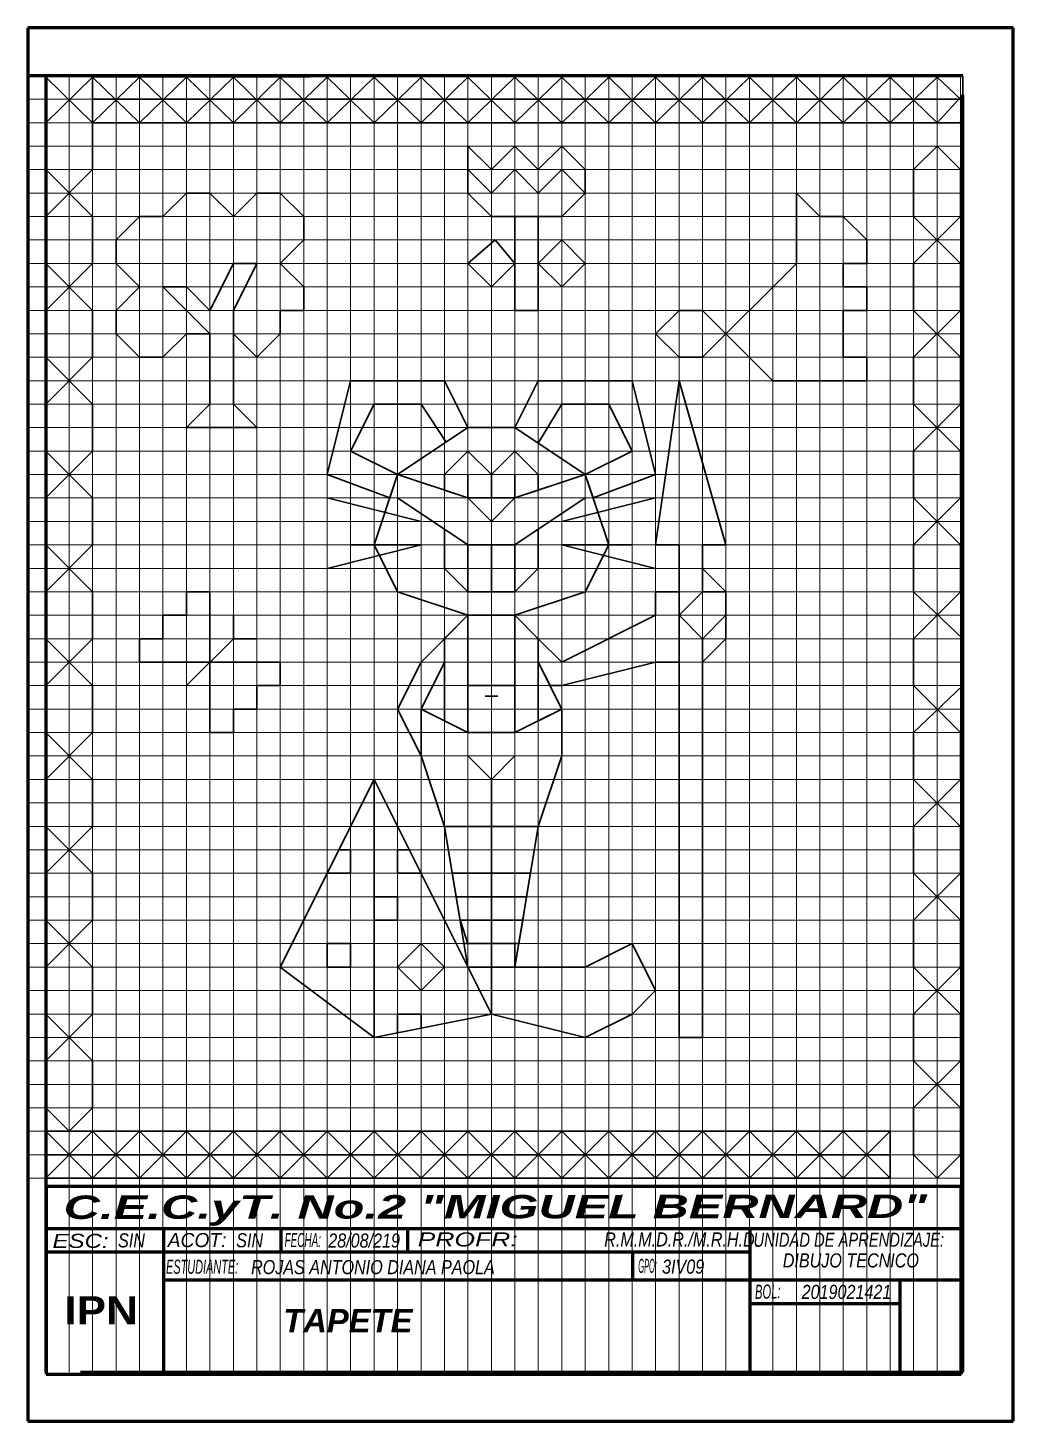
# Model space of a CAD drawing. Header units: millimetres. Extents: x -3912921 to 4009, y 2607 to 1787998.
# Drawn here: x -3912921.2 to -3912711.2, y 1538760 to 1539057 of the extents above; entities that cross this region are included whole.
import ezdxf
from ezdxf.enums import TextEntityAlignment as Align

# ---------------------------------------------------------------- set-up
doc = ezdxf.new("R2010")
doc.units = ezdxf.units.MM
for name, color, linetype, lineweight in [('linea de dibujo', 51, 'Continuous', 30), ('linea de dibujo2', 15, 'Continuous', 30), ('linea de dibujo3', 231, 'Continuous', 30), ('linea de dibujo4', 112, 'Continuous', 30), ('linea de dibujo5', 251, 'Continuous', 30), ('linea fina 4H', 9, 'Continuous', 18), ('Linea gruesa HB', 255, 'Continuous', 60), ('LINEA5', 9, 'Continuous', 30), ('lineas gruesas HB', 4, 'Continuous', 60), ('rotulos', 7, 'Continuous', 18)]:
    doc.layers.add(name, color=color, linetype=linetype, lineweight=lineweight)
doc.styles.add('cecyt', font='arialbi.ttf', dxfattribs={"height": 5})
doc.styles.add('IPN', font='arialbd.ttf', dxfattribs={"height": 6})
doc.styles.add('nombre', font='ARIALNI.TTF', dxfattribs={"height": 3})

# ---------------------------------------------------------------- blocks, each defined once
blk = doc.blocks.new('Copia de new block')
at = {"layer": 'Linea gruesa HB'}
for p, q in [((195, 40), (0, 40)), ((0, 40), (0, 0)), ((195, 0), (195, 40)), ((195, 31), (0, 31)), ((25, 31), (25, 0)), ((50, 31), (50, 26)), ((77, 31), (77, 26)), ((150, 31), (150, 0)), ((150, 26), (0, 26)), ((125, 26), (125, 20)), ((195, 20), (25, 20)), ((182, 0), (182, 20)), ((182, 15), (150, 15)), ((0, 0), (195, 0))]:
    blk.add_line(p, q, dxfattribs=at)
for tag, height, style, p in [('M:M', 3, 'nombre', (15.32, 26.12)), ('KM', 3, 'nombre', (40.51, 26.14)), ('NNNNNN', 3, 'nombre', (60.12, 26.08)), ('JJJJJJJJJ', 3, 'nombre', (118.94, 26.31)), ('APELLIDOSPATERNOMATERNONOMBRES', 3, 'nombre', (43.67, 20.41)), ('00000', 3, 'nombre', (131.27, 20.52)), ('DIBUJOTECNICON', 3, 'nombre', (157, 21.84)), ('000000', 3, 'nombre', (161.02, 15.13)), ('TITULODELALAMINA', 5, 'cecyt', (50.52, 7.41))]:
    blk.add_attdef(tag, text='', height=height, dxfattribs=dict(at, style=style)).set_placement(p, align=Align.BOTTOM_LEFT)
at = {"layer": 'rotulos'}
for s, height, rotation, style, width, p, p2 in [('C.E.C.yT. No.2 "MIGUEL BERNARD"  ', 5, 0.068, 'cecyt', 1.529385, (3.71, 33.08), (193.67, 33.31)), ('GPO:', 3, 0.2474, 'nombre', 0.459738, (126.22, 21.58), (130.17, 21.6)), ('BOL:', 3, 1.1845, 'nombre', 0.696097, (151.1, 16.04), (156.55, 16.15))]:
    blk.add_text(s, height=height, rotation=rotation, dxfattribs=dict(at, style=style, width=width)).set_placement(p, p2, align=Align.FIT)
for s, height, style, width, p, p2 in [('ESC:', 3, 'nombre', 1.491014, (1.35, 26.91), (13.31, 26.91)), ('ACOT:', 3, 'nombre', 1.192305, (25.91, 27.08), (38.43, 27.08)), ('FECHA:', 3, 'nombre', 0.61622, (50.81, 27.08), (58.57, 27.08)), ('PROFR:', 3, 'nombre', 1.642289, (79.17, 27.22), (100.5, 27.22)), ('UNIDAD DE APRENDIZAJE:', 3, 'nombre', 0.912965, (150.77, 27.15), (191.38, 27.15)), ('ESTUDIANTE:', 3, 'nombre', 0.676993, (25.55, 21.39), (40.93, 21.39)), ('IPN', 6, 'IPN', 1.121751, (3.87, 10.62), (19.54, 10.62))]:
    blk.add_text(s, height=height, dxfattribs=dict(at, style=style, width=width)).set_placement(p, p2, align=Align.FIT)

msp = doc.modelspace()

# ---------------------------------------------------------------- linework, layer by layer
for p, q in [((-3912832.41, 1538961.8), (-3912827.41, 1538966.8)), ((-3912827.41, 1538966.8), (-3912822.41, 1538961.8)), ((-3912822.41, 1538961.8), (-3912817.41, 1538966.8)), ((-3912817.41, 1538966.8), (-3912812.41, 1538961.8)), ((-3912832.41, 1538958.47), (-3912832.41, 1538961.8)), ((-3912827.41, 1538956.8), (-3912827.41, 1538961.8)), ((-3912827.41, 1538961.8), (-3912827.41, 1538956.8)), ((-3912822.41, 1538961.8), (-3912822.41, 1538956.8)), ((-3912822.41, 1538956.8), (-3912822.41, 1538961.8)), ((-3912817.41, 1538956.8), (-3912817.41, 1538961.8)), ((-3912817.41, 1538961.8), (-3912817.41, 1538956.8)), ((-3912812.41, 1538961.8), (-3912812.41, 1538958.47)), ((-3912827.41, 1538956.8), (-3912832.41, 1538958.47)), ((-3912822.41, 1538956.8), (-3912827.41, 1538956.8)), ((-3912817.41, 1538956.8), (-3912822.41, 1538956.8)), ((-3912812.41, 1538958.47), (-3912817.41, 1538956.8)), ((-3912832.41, 1538950.13), (-3912832.41, 1538941.8)), ((-3912827.41, 1538946.8), (-3912832.41, 1538950.13)), ((-3912832.41, 1538950.13), (-3912827.41, 1538946.8)), ((-3912812.41, 1538950.13), (-3912817.41, 1538946.8)), ((-3912812.41, 1538941.8), (-3912812.41, 1538950.13)), ((-3912822.41, 1538946.8), (-3912827.41, 1538946.8)), ((-3912827.41, 1538946.8), (-3912827.41, 1538936.8)), ((-3912827.41, 1538936.8), (-3912827.41, 1538946.8)), ((-3912827.41, 1538946.8), (-3912817.41, 1538946.8)), ((-3912822.41, 1538936.8), (-3912822.41, 1538946.8)), ((-3912817.41, 1538946.8), (-3912817.41, 1538936.8)), ((-3912832.41, 1538941.8), (-3912827.41, 1538936.8)), ((-3912817.41, 1538936.8), (-3912812.41, 1538941.8)), ((-3912827.41, 1538936.8), (-3912817.41, 1538936.8)), ((-3912817.41, 1538936.8), (-3912822.41, 1538936.8))]:
    msp.add_line(p, q)
at = {"layer": 'linea de dibujo'}
for p, q in [((-3912907.41, 1539036.8), (-3912917.41, 1539046.51)), ((-3912917.41, 1539036.8), (-3912907.41, 1539046.51)), ((-3912907.41, 1539046.51), (-3912721.95, 1539046.8)), ((-3912897.41, 1539036.8), (-3912907.41, 1539046.51)), ((-3912907.41, 1539046.51), (-3912907.41, 1539036.8)), ((-3912907.41, 1539036.8), (-3912897.41, 1539046.51)), ((-3912887.41, 1539046.51), (-3912897.41, 1539036.8)), ((-3912897.41, 1539046.51), (-3912887.41, 1539036.8)), ((-3912877.41, 1539036.8), (-3912887.41, 1539046.51)), ((-3912887.41, 1539036.8), (-3912877.41, 1539046.51)), ((-3912867.41, 1539046.51), (-3912877.41, 1539036.8)), ((-3912877.41, 1539046.51), (-3912867.41, 1539036.8)), ((-3912857.41, 1539036.8), (-3912867.41, 1539046.51)), ((-3912867.41, 1539036.8), (-3912857.41, 1539046.51)), ((-3912847.41, 1539046.51), (-3912857.41, 1539036.8)), ((-3912857.41, 1539046.51), (-3912847.41, 1539036.8)), ((-3912837.41, 1539036.8), (-3912847.41, 1539046.51)), ((-3912847.41, 1539036.8), (-3912837.41, 1539046.51)), ((-3912827.41, 1539046.51), (-3912837.41, 1539036.8)), ((-3912837.41, 1539046.51), (-3912827.41, 1539036.8)), ((-3912817.41, 1539036.8), (-3912827.41, 1539046.51)), ((-3912827.41, 1539036.8), (-3912817.41, 1539046.51)), ((-3912807.41, 1539046.51), (-3912817.41, 1539036.8)), ((-3912817.41, 1539046.51), (-3912807.41, 1539036.8)), ((-3912797.41, 1539036.8), (-3912807.41, 1539046.51)), ((-3912807.41, 1539036.8), (-3912797.41, 1539046.51)), ((-3912787.41, 1539046.51), (-3912797.41, 1539036.8)), ((-3912797.41, 1539046.51), (-3912787.41, 1539036.8)), ((-3912777.41, 1539036.8), (-3912787.41, 1539046.51)), ((-3912787.41, 1539036.8), (-3912777.41, 1539046.51)), ((-3912767.41, 1539046.51), (-3912777.41, 1539036.8)), ((-3912777.41, 1539046.51), (-3912767.41, 1539036.8)), ((-3912757.41, 1539036.8), (-3912767.41, 1539046.51)), ((-3912767.41, 1539036.8), (-3912757.41, 1539046.51)), ((-3912747.41, 1539046.51), (-3912757.41, 1539036.8)), ((-3912757.41, 1539046.51), (-3912747.41, 1539036.8)), ((-3912737.41, 1539036.8), (-3912747.41, 1539046.51)), ((-3912747.41, 1539036.8), (-3912737.41, 1539046.51)), ((-3912727.41, 1539046.51), (-3912737.41, 1539036.8)), ((-3912737.41, 1539046.51), (-3912727.41, 1539036.8)), ((-3912722.41, 1539041.8), (-3912727.41, 1539046.51)), ((-3912721.95, 1539046.8), (-3912721.94, 1539036.8)), ((-3912727.41, 1539036.8), (-3912721.95, 1539042.72)), ((-3912721.95, 1539042.72), (-3912722.41, 1539036.8)), ((-3912907.41, 1539041.8), (-3912722.41, 1539041.8)), ((-3912917.41, 1539026.8), (-3912917.41, 1539036.8)), ((-3912907.41, 1539026.8), (-3912907.41, 1539036.8)), ((-3912722.41, 1539036.8), (-3912907.41, 1539036.8)), ((-3912827.41, 1539031.8), (-3912827.41, 1539021.8)), ((-3912822.41, 1539026.8), (-3912827.41, 1539031.8)), ((-3912827.41, 1539031.8), (-3912827.41, 1539026.8)), ((-3912817.41, 1539031.8), (-3912822.41, 1539026.8)), ((-3912812.41, 1539026.8), (-3912817.41, 1539031.8)), ((-3912807.41, 1539031.8), (-3912812.41, 1539026.8)), ((-3912802.41, 1539026.8), (-3912807.41, 1539031.8)), ((-3912727.41, 1539031.8), (-3912732.41, 1539026.8)), ((-3912722.41, 1539026.8), (-3912727.41, 1539031.8)), ((-3912917.41, 1539016.8), (-3912907.41, 1539026.8)), ((-3912907.41, 1539016.8), (-3912917.41, 1539026.8)), ((-3912827.41, 1539026.8), (-3912822.41, 1539021.8)), ((-3912822.41, 1539021.8), (-3912817.41, 1539026.8)), ((-3912817.41, 1539026.8), (-3912812.41, 1539021.8)), ((-3912812.41, 1539021.8), (-3912807.41, 1539026.8)), ((-3912807.41, 1539026.8), (-3912802.41, 1539021.8)), ((-3912802.41, 1539021.8), (-3912802.41, 1539026.8)), ((-3912732.41, 1539026.8), (-3912732.41, 1539016.8)), ((-3912722.41, 1539016.8), (-3912722.41, 1539026.8)), ((-3912887.41, 1539021.8), (-3912892.41, 1539016.8)), ((-3912882.41, 1539021.8), (-3912887.41, 1539021.8)), ((-3912877.41, 1539016.8), (-3912882.41, 1539021.8)), ((-3912872.41, 1539021.8), (-3912877.41, 1539016.8)), ((-3912867.41, 1539021.8), (-3912872.41, 1539021.8)), ((-3912862.41, 1539016.8), (-3912867.41, 1539021.8)), ((-3912827.41, 1539021.8), (-3912822.41, 1539016.8)), ((-3912807.41, 1539016.8), (-3912802.41, 1539021.8)), ((-3912757.41, 1539006.8), (-3912757.41, 1539021.8)), ((-3912757.41, 1539021.8), (-3912752.41, 1539016.8)), ((-3912917.41, 1539006.8), (-3912917.41, 1539016.8)), ((-3912907.41, 1539006.8), (-3912907.41, 1539016.8)), ((-3912897.41, 1539016.8), (-3912902.41, 1539011.8)), ((-3912892.41, 1539016.8), (-3912897.41, 1539016.8)), ((-3912862.41, 1539011.8), (-3912862.41, 1539016.8)), ((-3912822.41, 1539016.8), (-3912807.41, 1539016.8)), ((-3912817.41, 1538996.8), (-3912817.41, 1539016.8)), ((-3912817.41, 1539016.8), (-3912817.41, 1539006.8)), ((-3912812.41, 1539016.8), (-3912812.41, 1538996.8)), ((-3912752.41, 1539016.8), (-3912747.41, 1539016.8)), ((-3912747.41, 1539016.8), (-3912742.41, 1539011.8)), ((-3912722.41, 1539016.8), (-3912732.41, 1539006.8)), ((-3912732.41, 1539016.8), (-3912722.41, 1539006.8)), ((-3912722.41, 1539016.8), (-3912722.41, 1539016.8)), ((-3912902.41, 1539011.8), (-3912902.41, 1539006.8)), ((-3912867.41, 1539006.8), (-3912862.41, 1539011.8)), ((-3912821.58, 1539011.8), (-3912827.41, 1539006.8)), ((-3912817.41, 1539006.8), (-3912821.58, 1539011.8)), ((-3912807.41, 1539011.8), (-3912812.41, 1539006.8)), ((-3912802.41, 1539006.8), (-3912807.41, 1539011.8)), ((-3912742.41, 1539011.8), (-3912742.41, 1539006.8)), ((-3912907.41, 1538996.8), (-3912917.41, 1539006.8)), ((-3912917.41, 1538996.8), (-3912907.41, 1539006.8)), ((-3912902.41, 1539006.8), (-3912897.41, 1539001.8)), ((-3912882.41, 1538996.8), (-3912877.41, 1539006.8)), ((-3912877.41, 1539006.8), (-3912872.41, 1539006.8)), ((-3912872.41, 1539006.8), (-3912877.41, 1538996.8)), ((-3912862.41, 1539001.8), (-3912867.41, 1539006.8)), ((-3912827.41, 1539006.8), (-3912822.41, 1539001.8)), ((-3912822.41, 1539001.8), (-3912817.41, 1539006.8)), ((-3912817.41, 1539006.8), (-3912817.41, 1538996.8)), ((-3912812.41, 1538996.8), (-3912812.41, 1539006.8)), ((-3912812.41, 1539006.8), (-3912807.41, 1539001.8)), ((-3912807.41, 1539001.8), (-3912802.41, 1539006.8)), ((-3912777.41, 1538986.8), (-3912757.41, 1539006.8)), ((-3912742.41, 1539006.8), (-3912747.41, 1539006.8)), ((-3912747.41, 1539006.8), (-3912747.41, 1539001.8)), ((-3912732.41, 1538996.8), (-3912732.41, 1539006.8)), ((-3912722.41, 1539006.8), (-3912722.41, 1538996.8)), ((-3912897.41, 1539001.8), (-3912902.41, 1538996.8)), ((-3912882.41, 1538991.8), (-3912892.41, 1539001.8)), ((-3912892.41, 1539001.8), (-3912887.41, 1539001.8)), ((-3912887.41, 1539001.8), (-3912882.41, 1538996.8)), ((-3912862.41, 1538996.8), (-3912862.41, 1539001.8)), ((-3912747.41, 1539001.8), (-3912742.41, 1539001.8)), ((-3912742.41, 1539001.8), (-3912742.41, 1538996.8)), ((-3912917.41, 1538986.8), (-3912917.41, 1538996.8)), ((-3912907.41, 1538986.8), (-3912907.41, 1538996.8)), ((-3912902.41, 1538996.8), (-3912902.41, 1538991.8)), ((-3912877.41, 1538996.8), (-3912877.41, 1538976.8)), ((-3912867.41, 1538991.8), (-3912867.41, 1538996.8)), ((-3912867.41, 1538996.8), (-3912862.41, 1538996.8)), ((-3912812.41, 1538996.8), (-3912817.41, 1538996.8)), ((-3912817.41, 1538996.8), (-3912812.41, 1538996.8)), ((-3912782.41, 1538996.8), (-3912787.41, 1538991.8)), ((-3912777.41, 1538996.8), (-3912782.41, 1538996.8)), ((-3912762.41, 1538981.8), (-3912777.41, 1538996.8)), ((-3912742.41, 1538996.8), (-3912747.41, 1538996.8)), ((-3912747.41, 1538996.8), (-3912747.41, 1538986.8)), ((-3912722.41, 1538986.8), (-3912732.41, 1538996.8)), ((-3912722.41, 1538996.8), (-3912732.41, 1538986.8)), ((-3912902.41, 1538991.8), (-3912897.41, 1538986.8)), ((-3912892.41, 1538986.8), (-3912887.41, 1538991.8)), ((-3912887.41, 1538991.8), (-3912882.41, 1538991.8)), ((-3912882.41, 1538976.8), (-3912882.41, 1538991.8)), ((-3912877.41, 1538991.8), (-3912872.41, 1538986.8)), ((-3912872.41, 1538986.8), (-3912867.41, 1538991.8)), ((-3912787.41, 1538991.8), (-3912782.41, 1538986.8)), ((-3912917.41, 1538976.8), (-3912907.41, 1538986.8)), ((-3912907.41, 1538976.8), (-3912917.41, 1538986.8)), ((-3912897.41, 1538986.8), (-3912892.41, 1538986.8)), ((-3912782.41, 1538986.8), (-3912777.41, 1538986.8)), ((-3912747.41, 1538986.8), (-3912742.41, 1538986.8)), ((-3912742.41, 1538986.8), (-3912742.41, 1538981.8)), ((-3912732.41, 1538986.8), (-3912732.41, 1538976.8)), ((-3912722.41, 1538976.8), (-3912722.41, 1538986.8)), ((-3912852.41, 1538981.8), (-3912857.41, 1538961.8)), ((-3912832.41, 1538981.8), (-3912852.41, 1538981.8)), ((-3912827.41, 1538971.8), (-3912832.41, 1538981.8)), ((-3912817.41, 1538971.8), (-3912812.41, 1538981.8)), ((-3912812.41, 1538981.8), (-3912792.41, 1538981.8)), ((-3912792.41, 1538981.8), (-3912787.41, 1538961.8)), ((-3912787.41, 1538946.8), (-3912782.41, 1538981.8)), ((-3912782.41, 1538981.8), (-3912772.41, 1538946.8)), ((-3912742.41, 1538981.8), (-3912762.41, 1538981.8)), ((-3912917.41, 1538966.8), (-3912917.41, 1538976.8)), ((-3912907.41, 1538966.8), (-3912907.41, 1538976.8)), ((-3912887.41, 1538971.8), (-3912882.41, 1538976.8)), ((-3912877.41, 1538976.8), (-3912872.41, 1538971.8)), ((-3912852.41, 1538966.8), (-3912847.41, 1538976.8)), ((-3912847.41, 1538976.8), (-3912837.41, 1538976.8)), ((-3912837.41, 1538976.8), (-3912832.02, 1538968.72)), ((-3912807.41, 1538976.8), (-3912812.41, 1538968.47)), ((-3912797.41, 1538976.8), (-3912807.41, 1538976.8)), ((-3912792.41, 1538966.8), (-3912797.41, 1538976.8)), ((-3912732.41, 1538966.8), (-3912722.41, 1538976.8)), ((-3912732.41, 1538976.8), (-3912722.41, 1538966.8)), ((-3912872.41, 1538971.8), (-3912887.41, 1538971.8)), ((-3912827.41, 1538971.8), (-3912842.41, 1538961.8)), ((-3912817.41, 1538971.8), (-3912827.41, 1538971.8)), ((-3912802.41, 1538961.8), (-3912817.41, 1538971.8)), ((-3912907.41, 1538956.8), (-3912917.41, 1538966.8)), ((-3912917.41, 1538956.8), (-3912907.41, 1538966.8)), ((-3912842.41, 1538961.8), (-3912852.41, 1538966.8)), ((-3912827.41, 1538966.8), (-3912832.41, 1538961.8)), ((-3912822.41, 1538961.8), (-3912827.41, 1538966.8)), ((-3912817.41, 1538966.8), (-3912822.41, 1538961.8)), ((-3912812.41, 1538961.8), (-3912817.41, 1538966.8)), ((-3912802.41, 1538961.8), (-3912792.41, 1538966.8)), ((-3912732.41, 1538956.8), (-3912732.41, 1538966.8)), ((-3912722.41, 1538966.8), (-3912722.41, 1538956.8)), ((-3912857.41, 1538961.8), (-3912844.07, 1538956.8)), ((-3912842.41, 1538961.8), (-3912847.41, 1538946.8)), ((-3912844.07, 1538956.8), (-3912842.41, 1538961.8)), ((-3912842.41, 1538961.8), (-3912827.41, 1538956.8)), ((-3912832.41, 1538961.8), (-3912832.41, 1538958.47)), ((-3912827.41, 1538956.8), (-3912827.41, 1538961.8)), ((-3912827.41, 1538961.8), (-3912827.41, 1538956.8)), ((-3912822.41, 1538961.8), (-3912822.41, 1538956.8)), ((-3912822.41, 1538956.8), (-3912822.41, 1538961.8)), ((-3912817.41, 1538956.8), (-3912802.41, 1538961.8)), ((-3912817.41, 1538956.8), (-3912817.41, 1538961.8)), ((-3912817.41, 1538961.8), (-3912817.41, 1538956.8)), ((-3912802.41, 1538961.8), (-3912812.41, 1538958.47)), ((-3912812.41, 1538958.47), (-3912812.41, 1538961.8)), ((-3912797.41, 1538946.8), (-3912802.41, 1538961.8)), ((-3912800.74, 1538956.8), (-3912802.41, 1538961.8)), ((-3912787.41, 1538961.8), (-3912800.74, 1538956.8)), ((-3912917.41, 1538946.8), (-3912917.41, 1538956.8)), ((-3912907.41, 1538946.8), (-3912907.41, 1538956.8)), ((-3912857.41, 1538956.8), (-3912837.41, 1538951.8)), ((-3912842.41, 1538956.8), (-3912827.41, 1538946.8)), ((-3912832.41, 1538958.47), (-3912827.41, 1538956.8)), ((-3912827.41, 1538956.8), (-3912817.41, 1538956.8)), ((-3912827.41, 1538956.8), (-3912817.41, 1538956.8)), ((-3912822.41, 1538951.8), (-3912827.41, 1538956.8)), ((-3912827.41, 1538956.8), (-3912827.41, 1538956.8)), ((-3912817.41, 1538956.8), (-3912822.41, 1538951.8)), ((-3912817.41, 1538946.8), (-3912802.41, 1538956.8)), ((-3912802.41, 1538956.8), (-3912812.41, 1538950.13)), ((-3912807.41, 1538951.8), (-3912787.41, 1538956.8)), ((-3912722.41, 1538946.8), (-3912732.41, 1538956.8)), ((-3912722.41, 1538956.8), (-3912732.41, 1538946.8)), ((-3912832.41, 1538941.8), (-3912832.41, 1538950.13)), ((-3912832.41, 1538950.13), (-3912827.41, 1538946.8)), ((-3912812.41, 1538950.13), (-3912812.41, 1538941.8)), ((-3912917.41, 1538936.8), (-3912907.41, 1538946.8)), ((-3912907.41, 1538936.8), (-3912917.41, 1538946.8)), ((-3912837.41, 1538946.8), (-3912857.41, 1538941.8)), ((-3912852.41, 1538946.8), (-3912837.41, 1538946.8)), ((-3912847.41, 1538946.8), (-3912842.41, 1538936.8)), ((-3912827.41, 1538946.8), (-3912817.41, 1538946.8)), ((-3912827.41, 1538946.8), (-3912827.41, 1538936.8)), ((-3912822.41, 1538936.8), (-3912822.41, 1538946.8)), ((-3912822.41, 1538946.8), (-3912817.41, 1538946.8)), ((-3912817.41, 1538946.8), (-3912817.41, 1538936.8)), ((-3912792.41, 1538946.8), (-3912807.41, 1538946.8)), ((-3912807.41, 1538946.8), (-3912787.41, 1538941.8)), ((-3912802.41, 1538936.8), (-3912797.41, 1538946.8)), ((-3912782.41, 1538946.8), (-3912787.41, 1538946.8)), ((-3912782.41, 1538841.8), (-3912782.41, 1538946.8)), ((-3912772.41, 1538946.8), (-3912777.41, 1538946.8)), ((-3912732.41, 1538946.8), (-3912732.41, 1538936.8)), ((-3912722.41, 1538936.8), (-3912722.41, 1538946.8)), ((-3912827.41, 1538936.8), (-3912832.41, 1538941.8)), ((-3912812.41, 1538941.8), (-3912817.41, 1538936.8)), ((-3912777.41, 1538941.8), (-3912772.41, 1538936.8)), ((-3912917.41, 1538926.8), (-3912917.41, 1538936.8)), ((-3912907.41, 1538926.8), (-3912907.41, 1538936.8)), ((-3912887.41, 1538931.8), (-3912887.41, 1538936.8)), ((-3912887.41, 1538936.8), (-3912882.41, 1538936.8)), ((-3912882.41, 1538936.8), (-3912882.41, 1538906.8)), ((-3912842.41, 1538936.8), (-3912827.41, 1538931.8)), ((-3912817.41, 1538936.8), (-3912827.41, 1538936.8)), ((-3912827.41, 1538936.8), (-3912822.41, 1538936.8)), ((-3912817.41, 1538931.8), (-3912802.41, 1538936.8)), ((-3912787.41, 1538931.8), (-3912787.41, 1538936.8)), ((-3912787.41, 1538936.8), (-3912782.41, 1538936.8)), ((-3912782.41, 1538936.8), (-3912782.41, 1538921.8)), ((-3912782.41, 1538931.8), (-3912777.41, 1538936.8)), ((-3912777.41, 1538936.8), (-3912772.41, 1538936.8)), ((-3912772.41, 1538936.8), (-3912772.41, 1538926.8)), ((-3912772.41, 1538936.8), (-3912772.41, 1538931.8)), ((-3912732.41, 1538926.8), (-3912722.41, 1538936.8)), ((-3912732.41, 1538936.8), (-3912732.41, 1538936.8)), ((-3912732.41, 1538936.8), (-3912721.95, 1538926.8)), ((-3912892.41, 1538926.8), (-3912892.41, 1538931.8)), ((-3912892.41, 1538931.8), (-3912887.41, 1538931.8)), ((-3912877.41, 1538926.8), (-3912877.41, 1538931.8)), ((-3912877.41, 1538931.8), (-3912877.41, 1538926.8)), ((-3912827.41, 1538931.8), (-3912837.41, 1538921.8)), ((-3912827.41, 1538931.8), (-3912817.41, 1538931.8)), ((-3912817.41, 1538931.8), (-3912827.41, 1538931.8)), ((-3912827.41, 1538906.8), (-3912827.41, 1538931.8)), ((-3912827.41, 1538931.8), (-3912827.41, 1538916.8)), ((-3912817.41, 1538906.8), (-3912817.41, 1538931.8)), ((-3912817.41, 1538931.8), (-3912812.41, 1538926.8)), ((-3912807.41, 1538921.8), (-3912787.41, 1538931.8)), ((-3912777.41, 1538926.8), (-3912782.41, 1538931.8)), ((-3912772.41, 1538931.8), (-3912777.41, 1538926.8)), ((-3912907.41, 1538916.8), (-3912917.41, 1538926.8)), ((-3912917.41, 1538916.8), (-3912907.41, 1538926.8)), ((-3912897.41, 1538921.8), (-3912897.41, 1538926.8)), ((-3912897.41, 1538926.8), (-3912892.41, 1538926.8)), ((-3912887.41, 1538916.8), (-3912877.41, 1538926.8)), ((-3912877.41, 1538926.8), (-3912872.41, 1538926.8)), ((-3912832.41, 1538921.8), (-3912832.41, 1538926.8)), ((-3912832.41, 1538926.8), (-3912832.41, 1538911.8)), ((-3912812.41, 1538926.8), (-3912812.41, 1538909.3)), ((-3912812.41, 1538926.8), (-3912807.41, 1538921.8)), ((-3912772.41, 1538926.8), (-3912777.41, 1538921.8)), ((-3912777.41, 1538921.8), (-3912777.41, 1538926.8)), ((-3912732.41, 1538916.8), (-3912732.41, 1538926.8)), ((-3912721.95, 1538926.8), (-3912721.95, 1538916.8)), ((-3912867.41, 1538921.8), (-3912897.41, 1538921.8)), ((-3912867.41, 1538916.8), (-3912867.41, 1538921.8)), ((-3912837.41, 1538921.8), (-3912842.41, 1538911.8)), ((-3912837.41, 1538911.8), (-3912832.41, 1538921.8)), ((-3912807.41, 1538911.8), (-3912812.41, 1538921.8)), ((-3912787.41, 1538921.8), (-3912807.41, 1538916.8)), ((-3912782.41, 1538921.8), (-3912787.41, 1538921.8)), ((-3912917.41, 1538906.8), (-3912917.41, 1538916.8)), ((-3912907.41, 1538906.8), (-3912907.41, 1538916.8)), ((-3912872.41, 1538911.8), (-3912872.41, 1538916.8)), ((-3912872.41, 1538916.8), (-3912867.41, 1538916.8)), ((-3912827.41, 1538916.8), (-3912817.41, 1538916.8)), ((-3912823.74, 1538914.58), (-3912821.02, 1538914.58)), ((-3912807.41, 1538916.8), (-3912809.91, 1538916.8)), ((-3912722.41, 1538906.8), (-3912732.41, 1538916.8)), ((-3912721.95, 1538916.8), (-3912732.41, 1538906.8)), ((-3912877.41, 1538906.8), (-3912877.41, 1538911.8)), ((-3912877.41, 1538911.8), (-3912872.41, 1538911.8)), ((-3912842.41, 1538911.8), (-3912837.41, 1538901.8)), ((-3912827.41, 1538906.8), (-3912837.41, 1538911.8)), ((-3912837.41, 1538911.8), (-3912837.41, 1538901.8)), ((-3912837.41, 1538901.8), (-3912837.41, 1538911.8)), ((-3912832.41, 1538911.8), (-3912832.41, 1538909.3)), ((-3912807.41, 1538911.8), (-3912817.41, 1538906.8)), ((-3912807.41, 1538901.8), (-3912807.41, 1538911.8)), ((-3912832.41, 1538909.3), (-3912827.41, 1538906.8)), ((-3912812.41, 1538909.3), (-3912817.41, 1538906.8)), ((-3912917.41, 1538896.8), (-3912907.41, 1538906.8)), ((-3912907.41, 1538896.8), (-3912917.41, 1538906.8)), ((-3912882.41, 1538906.8), (-3912877.41, 1538906.8)), ((-3912817.41, 1538906.8), (-3912827.41, 1538906.8)), ((-3912732.41, 1538906.8), (-3912732.41, 1538896.8)), ((-3912722.41, 1538896.8), (-3912722.41, 1538906.8)), ((-3912837.41, 1538901.8), (-3912832.41, 1538886.8)), ((-3912822.41, 1538896.8), (-3912827.41, 1538901.8)), ((-3912822.41, 1538896.8), (-3912817.41, 1538901.8)), ((-3912817.41, 1538901.8), (-3912822.41, 1538896.8)), ((-3912812.41, 1538886.8), (-3912807.41, 1538901.8)), ((-3912917.41, 1538886.8), (-3912917.41, 1538896.8)), ((-3912907.41, 1538886.8), (-3912907.41, 1538896.8)), ((-3912847.41, 1538896.8), (-3912867.41, 1538856.8)), ((-3912822.41, 1538846.8), (-3912847.41, 1538896.8)), ((-3912847.41, 1538841.8), (-3912847.41, 1538896.8)), ((-3912822.41, 1538886.8), (-3912822.41, 1538896.8)), ((-3912732.41, 1538886.8), (-3912722.41, 1538896.8)), ((-3912732.41, 1538896.8), (-3912722.41, 1538886.8)), ((-3912907.41, 1538876.8), (-3912917.41, 1538886.8)), ((-3912917.41, 1538876.8), (-3912907.41, 1538886.8)), ((-3912827.41, 1538856.8), (-3912832.41, 1538886.8)), ((-3912832.41, 1538886.8), (-3912812.41, 1538886.8)), ((-3912832.41, 1538886.8), (-3912830.74, 1538876.8)), ((-3912822.41, 1538856.8), (-3912822.41, 1538886.8)), ((-3912822.41, 1538886.8), (-3912812.41, 1538886.8)), ((-3912812.41, 1538886.8), (-3912817.41, 1538856.8)), ((-3912732.41, 1538876.8), (-3912732.41, 1538886.8)), ((-3912722.41, 1538886.8), (-3912722.41, 1538876.8)), ((-3912854.91, 1538881.8), (-3912852.41, 1538881.8)), ((-3912852.41, 1538881.8), (-3912852.41, 1538876.8)), ((-3912839.91, 1538881.8), (-3912842.41, 1538881.8)), ((-3912842.41, 1538881.8), (-3912842.41, 1538876.8)), ((-3912917.41, 1538866.8), (-3912917.41, 1538876.8)), ((-3912907.41, 1538866.8), (-3912907.41, 1538876.8)), ((-3912852.41, 1538876.8), (-3912857.41, 1538876.8)), ((-3912842.41, 1538876.8), (-3912837.41, 1538876.8)), ((-3912830.74, 1538876.8), (-3912814.07, 1538876.8)), ((-3912814.07, 1538876.8), (-3912814.91, 1538871.8)), ((-3912722.41, 1538866.8), (-3912732.41, 1538876.8)), ((-3912722.41, 1538876.8), (-3912732.41, 1538866.8)), ((-3912847.41, 1538871.8), (-3912842.41, 1538871.8)), ((-3912842.41, 1538871.8), (-3912842.41, 1538866.8)), ((-3912814.91, 1538871.8), (-3912829.91, 1538871.8)), ((-3912829.91, 1538871.8), (-3912829.07, 1538866.8)), ((-3912917.41, 1538856.8), (-3912907.41, 1538866.8)), ((-3912907.41, 1538856.8), (-3912917.41, 1538866.8)), ((-3912842.41, 1538866.8), (-3912847.41, 1538866.8)), ((-3912829.07, 1538866.8), (-3912815.74, 1538866.8)), ((-3912815.74, 1538866.8), (-3912816.57, 1538861.8)), ((-3912732.41, 1538866.8), (-3912732.41, 1538856.8)), ((-3912722.41, 1538856.8), (-3912722.41, 1538866.8)), ((-3912852.41, 1538861.8), (-3912857.41, 1538861.8)), ((-3912857.41, 1538861.8), (-3912857.41, 1538856.8)), ((-3912852.41, 1538856.8), (-3912852.41, 1538861.8)), ((-3912837.41, 1538861.8), (-3912842.41, 1538856.8)), ((-3912832.41, 1538856.8), (-3912837.41, 1538861.8)), ((-3912816.57, 1538861.8), (-3912828.24, 1538861.8)), ((-3912828.24, 1538861.8), (-3912828.24, 1538861.8)), ((-3912792.41, 1538861.8), (-3912802.41, 1538856.8)), ((-3912787.41, 1538851.8), (-3912792.41, 1538861.8)), ((-3912917.41, 1538846.8), (-3912917.41, 1538856.8)), ((-3912907.41, 1538846.8), (-3912907.41, 1538856.8)), ((-3912867.41, 1538856.8), (-3912847.41, 1538841.8)), ((-3912857.41, 1538856.8), (-3912852.41, 1538856.8)), ((-3912842.41, 1538856.8), (-3912837.41, 1538851.8)), ((-3912837.41, 1538851.8), (-3912832.41, 1538856.8)), ((-3912802.41, 1538856.8), (-3912827.41, 1538856.8)), ((-3912817.41, 1538856.8), (-3912822.41, 1538856.8)), ((-3912822.41, 1538856.8), (-3912822.41, 1538846.8)), ((-3912732.41, 1538846.8), (-3912722.41, 1538856.8)), ((-3912732.41, 1538856.8), (-3912722.41, 1538846.8)), ((-3912722.41, 1538856.8), (-3912722.41, 1538856.8)), ((-3912792.41, 1538846.8), (-3912787.41, 1538851.8)), ((-3912912.41, 1538841.8), (-3912917.41, 1538846.8)), ((-3912917.41, 1538836.8), (-3912907.41, 1538846.8)), ((-3912847.41, 1538841.8), (-3912822.41, 1538846.8)), ((-3912822.41, 1538846.8), (-3912847.41, 1538841.8)), ((-3912842.41, 1538842.8), (-3912842.41, 1538846.8)), ((-3912842.41, 1538846.8), (-3912837.41, 1538846.8)), ((-3912837.41, 1538846.8), (-3912837.41, 1538843.8)), ((-3912822.41, 1538846.8), (-3912802.41, 1538841.8)), ((-3912802.41, 1538841.8), (-3912792.41, 1538846.8)), ((-3912732.41, 1538836.8), (-3912732.41, 1538846.8)), ((-3912722.41, 1538846.8), (-3912722.41, 1538836.8)), ((-3912907.41, 1538836.8), (-3912912.41, 1538841.8)), ((-3912777.41, 1538841.8), (-3912782.41, 1538841.8)), ((-3912917.41, 1538826.8), (-3912917.41, 1538836.8)), ((-3912907.41, 1538826.8), (-3912907.41, 1538836.8)), ((-3912722.41, 1538826.8), (-3912732.41, 1538836.8)), ((-3912722.41, 1538836.8), (-3912732.41, 1538826.8)), ((-3912912.41, 1538821.8), (-3912917.41, 1538826.8)), ((-3912912.41, 1538821.8), (-3912907.41, 1538826.8)), ((-3912732.41, 1538826.8), (-3912732.41, 1538816.8)), ((-3912722.41, 1538816.8), (-3912722.41, 1538826.8)), ((-3912907.41, 1538811.8), (-3912917.41, 1538821.8)), ((-3912917.41, 1538821.8), (-3912917.41, 1538821.8)), ((-3912917.41, 1538811.8), (-3912907.41, 1538821.8)), ((-3912917.41, 1538821.8), (-3912737.41, 1538821.8)), ((-3912917.41, 1538811.8), (-3912917.41, 1538821.8)), ((-3912897.41, 1538821.8), (-3912907.41, 1538811.8)), ((-3912907.41, 1538821.8), (-3912897.41, 1538811.8)), ((-3912887.41, 1538811.8), (-3912897.41, 1538821.8)), ((-3912897.41, 1538811.8), (-3912887.41, 1538821.8)), ((-3912877.41, 1538821.8), (-3912887.41, 1538811.8)), ((-3912887.41, 1538821.8), (-3912877.41, 1538811.8)), ((-3912867.41, 1538811.8), (-3912877.41, 1538821.8)), ((-3912877.41, 1538811.8), (-3912867.41, 1538821.8)), ((-3912857.41, 1538821.8), (-3912867.41, 1538811.8)), ((-3912867.41, 1538821.8), (-3912857.41, 1538811.8)), ((-3912847.41, 1538811.8), (-3912857.41, 1538821.8)), ((-3912857.41, 1538811.8), (-3912847.41, 1538821.8)), ((-3912837.41, 1538821.8), (-3912847.41, 1538811.8)), ((-3912847.41, 1538821.8), (-3912837.41, 1538811.8)), ((-3912827.41, 1538811.8), (-3912837.41, 1538821.8)), ((-3912837.41, 1538811.8), (-3912827.41, 1538821.8)), ((-3912817.41, 1538821.8), (-3912827.41, 1538811.8)), ((-3912827.41, 1538821.8), (-3912817.41, 1538811.8)), ((-3912807.41, 1538811.8), (-3912817.41, 1538821.8)), ((-3912817.41, 1538811.8), (-3912807.41, 1538821.8)), ((-3912797.41, 1538821.8), (-3912807.41, 1538811.8)), ((-3912807.41, 1538821.8), (-3912797.41, 1538811.8)), ((-3912787.41, 1538811.8), (-3912797.41, 1538821.8)), ((-3912797.41, 1538811.8), (-3912787.41, 1538821.8)), ((-3912777.41, 1538821.8), (-3912787.41, 1538811.8)), ((-3912787.41, 1538821.8), (-3912777.41, 1538811.8)), ((-3912767.41, 1538811.8), (-3912777.41, 1538821.8)), ((-3912777.41, 1538811.8), (-3912767.41, 1538821.8)), ((-3912757.41, 1538821.8), (-3912767.41, 1538811.8)), ((-3912767.41, 1538821.8), (-3912757.41, 1538811.8)), ((-3912747.41, 1538811.8), (-3912757.41, 1538821.8)), ((-3912757.41, 1538811.8), (-3912747.41, 1538821.8)), ((-3912737.41, 1538821.8), (-3912747.41, 1538811.8)), ((-3912747.41, 1538821.8), (-3912737.41, 1538811.8)), ((-3912737.41, 1538821.8), (-3912737.41, 1538811.8)), ((-3912917.41, 1538816.8), (-3912912.41, 1538816.8)), ((-3912737.41, 1538816.8), (-3912912.41, 1538816.8)), ((-3912732.41, 1538816.8), (-3912727.41, 1538811.8)), ((-3912727.41, 1538811.8), (-3912722.41, 1538816.8)), ((-3912737.41, 1538811.8), (-3912917.41, 1538811.8))]:
    msp.add_line(p, q, dxfattribs=at)
at = {"layer": 'linea de dibujo2'}
for p, q in [((-3912757.41, 1539021.8), (-3912757.41, 1539006.8)), ((-3912752.41, 1539016.8), (-3912757.41, 1539021.8)), ((-3912747.41, 1539016.8), (-3912752.41, 1539016.8)), ((-3912742.41, 1539011.8), (-3912747.41, 1539016.8)), ((-3912742.41, 1539006.8), (-3912742.41, 1539011.8)), ((-3912882.41, 1538996.8), (-3912877.41, 1539006.8)), ((-3912877.41, 1539006.8), (-3912872.41, 1539006.8)), ((-3912872.41, 1539006.8), (-3912877.41, 1538996.8)), ((-3912757.41, 1539006.8), (-3912777.41, 1538986.8)), ((-3912747.41, 1539001.8), (-3912747.41, 1539006.8)), ((-3912747.41, 1539006.8), (-3912742.41, 1539006.8)), ((-3912882.41, 1538991.8), (-3912892.41, 1539001.8)), ((-3912892.41, 1539001.8), (-3912887.41, 1539001.8)), ((-3912887.41, 1539001.8), (-3912882.41, 1538996.8)), ((-3912742.41, 1539001.8), (-3912747.41, 1539001.8)), ((-3912742.41, 1538996.8), (-3912742.41, 1539001.8)), ((-3912877.41, 1538996.8), (-3912877.41, 1538976.8)), ((-3912787.41, 1538991.8), (-3912782.41, 1538996.8)), ((-3912782.41, 1538996.8), (-3912777.41, 1538996.8)), ((-3912777.41, 1538996.8), (-3912762.41, 1538981.8)), ((-3912747.41, 1538986.8), (-3912747.41, 1538996.8)), ((-3912747.41, 1538996.8), (-3912742.41, 1538996.8)), ((-3912882.41, 1538976.8), (-3912882.41, 1538991.8)), ((-3912782.41, 1538986.8), (-3912787.41, 1538991.8)), ((-3912777.41, 1538986.8), (-3912782.41, 1538986.8)), ((-3912742.41, 1538986.8), (-3912747.41, 1538986.8)), ((-3912742.41, 1538981.8), (-3912742.41, 1538986.8)), ((-3912787.41, 1538946.8), (-3912782.41, 1538981.8)), ((-3912782.41, 1538981.8), (-3912772.41, 1538946.8)), ((-3912762.41, 1538981.8), (-3912742.41, 1538981.8)), ((-3912887.41, 1538971.8), (-3912882.41, 1538976.8)), ((-3912877.41, 1538976.8), (-3912872.41, 1538971.8)), ((-3912872.41, 1538971.8), (-3912887.41, 1538971.8)), ((-3912782.41, 1538946.8), (-3912787.41, 1538946.8)), ((-3912782.41, 1538841.8), (-3912782.41, 1538946.8)), ((-3912772.41, 1538946.8), (-3912777.41, 1538946.8)), ((-3912777.41, 1538946.8), (-3912777.41, 1538936.8)), ((-3912827.41, 1538931.8), (-3912832.41, 1538926.8)), ((-3912827.41, 1538906.8), (-3912827.41, 1538931.8)), ((-3912812.41, 1538926.8), (-3912817.41, 1538931.8)), ((-3912817.41, 1538931.8), (-3912817.41, 1538906.8)), ((-3912832.41, 1538926.8), (-3912832.41, 1538909.3)), ((-3912812.41, 1538909.3), (-3912812.41, 1538926.8)), ((-3912777.41, 1538921.8), (-3912777.41, 1538841.8)), ((-3912817.41, 1538916.8), (-3912827.41, 1538916.8)), ((-3912827.41, 1538906.8), (-3912837.41, 1538911.8)), ((-3912837.41, 1538911.8), (-3912837.41, 1538901.8)), ((-3912807.41, 1538911.8), (-3912812.41, 1538909.3)), ((-3912807.41, 1538901.8), (-3912807.41, 1538911.8)), ((-3912832.41, 1538909.3), (-3912827.41, 1538906.8)), ((-3912817.41, 1538906.8), (-3912812.41, 1538909.3)), ((-3912812.41, 1538909.3), (-3912817.41, 1538906.8)), ((-3912817.41, 1538906.8), (-3912827.41, 1538906.8)), ((-3912837.41, 1538901.8), (-3912832.41, 1538886.8)), ((-3912822.41, 1538896.8), (-3912827.41, 1538901.8)), ((-3912827.41, 1538901.8), (-3912822.41, 1538896.8)), ((-3912822.41, 1538896.8), (-3912817.41, 1538901.8)), ((-3912817.41, 1538901.8), (-3912822.41, 1538896.8)), ((-3912812.41, 1538886.8), (-3912807.41, 1538901.8)), ((-3912822.41, 1538861.8), (-3912822.41, 1538896.8)), ((-3912822.41, 1538896.8), (-3912822.41, 1538856.8)), ((-3912832.41, 1538886.8), (-3912827.41, 1538856.8)), ((-3912812.41, 1538886.8), (-3912832.41, 1538886.8)), ((-3912817.41, 1538856.8), (-3912812.41, 1538886.8)), ((-3912814.07, 1538876.8), (-3912812.41, 1538886.8)), ((-3912829.91, 1538871.8), (-3912830.74, 1538876.8)), ((-3912830.74, 1538876.8), (-3912814.07, 1538876.8)), ((-3912814.91, 1538871.8), (-3912829.91, 1538871.8)), ((-3912815.74, 1538866.8), (-3912814.91, 1538871.8)), ((-3912827.41, 1538861.8), (-3912829.07, 1538866.8)), ((-3912829.07, 1538866.8), (-3912815.74, 1538866.8)), ((-3912822.41, 1538861.8), (-3912827.41, 1538861.8)), ((-3912817.41, 1538861.8), (-3912822.41, 1538861.8)), ((-3912822.41, 1538856.8), (-3912822.41, 1538861.8)), ((-3912817.41, 1538856.8), (-3912817.41, 1538861.8)), ((-3912827.41, 1538856.8), (-3912817.41, 1538856.8)), ((-3912777.41, 1538841.8), (-3912782.41, 1538841.8))]:
    msp.add_line(p, q, dxfattribs=at)
at = {"layer": 'linea de dibujo3'}
for p, q in [((-3912827.41, 1539031.8), (-3912827.41, 1539021.8)), ((-3912822.41, 1539026.8), (-3912827.41, 1539031.8)), ((-3912827.41, 1539031.8), (-3912827.41, 1539026.8)), ((-3912817.41, 1539031.8), (-3912822.41, 1539026.8)), ((-3912812.41, 1539026.8), (-3912817.41, 1539031.8)), ((-3912807.41, 1539031.8), (-3912812.41, 1539026.8)), ((-3912802.41, 1539026.8), (-3912807.41, 1539031.8)), ((-3912827.41, 1539026.8), (-3912822.41, 1539021.8)), ((-3912822.41, 1539021.8), (-3912817.41, 1539026.8)), ((-3912817.41, 1539026.8), (-3912812.41, 1539021.8)), ((-3912812.41, 1539021.8), (-3912807.41, 1539026.8)), ((-3912807.41, 1539026.8), (-3912802.41, 1539021.8)), ((-3912802.41, 1539021.8), (-3912802.41, 1539026.8)), ((-3912827.41, 1539021.8), (-3912822.41, 1539016.8)), ((-3912807.41, 1539016.8), (-3912802.41, 1539021.8)), ((-3912822.41, 1539016.8), (-3912807.41, 1539016.8)), ((-3912847.41, 1538976.8), (-3912852.41, 1538966.8)), ((-3912837.41, 1538976.8), (-3912847.41, 1538976.8)), ((-3912832.02, 1538968.72), (-3912837.41, 1538976.8)), ((-3912812.41, 1538968.47), (-3912807.41, 1538976.8)), ((-3912807.41, 1538976.8), (-3912797.41, 1538976.8)), ((-3912797.41, 1538976.8), (-3912792.41, 1538966.8)), ((-3912852.41, 1538966.8), (-3912842.41, 1538961.8)), ((-3912792.41, 1538966.8), (-3912802.41, 1538961.8)), ((-3912887.41, 1538931.8), (-3912887.41, 1538936.8)), ((-3912887.41, 1538936.8), (-3912882.41, 1538936.8)), ((-3912882.41, 1538936.8), (-3912882.41, 1538906.8)), ((-3912892.41, 1538926.8), (-3912892.41, 1538931.8)), ((-3912892.41, 1538931.8), (-3912887.41, 1538931.8)), ((-3912897.41, 1538921.8), (-3912897.41, 1538926.8)), ((-3912897.41, 1538926.8), (-3912892.41, 1538926.8)), ((-3912867.41, 1538921.8), (-3912897.41, 1538921.8)), ((-3912867.41, 1538916.8), (-3912867.41, 1538921.8)), ((-3912872.41, 1538911.8), (-3912872.41, 1538916.8)), ((-3912872.41, 1538916.8), (-3912867.41, 1538916.8)), ((-3912877.41, 1538906.8), (-3912877.41, 1538911.8)), ((-3912877.41, 1538911.8), (-3912872.41, 1538911.8)), ((-3912882.41, 1538906.8), (-3912877.41, 1538906.8))]:
    msp.add_line(p, q, dxfattribs=at)
at = {"layer": 'linea de dibujo4'}
for p, q in [((-3912887.41, 1539021.8), (-3912892.41, 1539016.8)), ((-3912882.41, 1539021.8), (-3912887.41, 1539021.8)), ((-3912877.41, 1539016.8), (-3912882.41, 1539021.8)), ((-3912872.41, 1539021.8), (-3912877.41, 1539016.8)), ((-3912867.41, 1539021.8), (-3912872.41, 1539021.8)), ((-3912862.41, 1539016.8), (-3912867.41, 1539021.8)), ((-3912897.41, 1539016.8), (-3912902.41, 1539011.8)), ((-3912892.41, 1539016.8), (-3912897.41, 1539016.8)), ((-3912862.41, 1539011.8), (-3912862.41, 1539016.8)), ((-3912817.41, 1539016.8), (-3912817.41, 1538996.8)), ((-3912812.41, 1538996.8), (-3912812.41, 1539016.8)), ((-3912812.41, 1539016.8), (-3912812.41, 1539006.8)), ((-3912902.41, 1539011.8), (-3912902.41, 1539006.8)), ((-3912867.41, 1539006.8), (-3912862.41, 1539011.8)), ((-3912821.58, 1539011.8), (-3912827.41, 1539006.8)), ((-3912817.41, 1539006.8), (-3912821.58, 1539011.8)), ((-3912812.41, 1539006.8), (-3912807.41, 1539011.8)), ((-3912807.41, 1539011.8), (-3912802.41, 1539006.8)), ((-3912902.41, 1539006.8), (-3912897.41, 1539001.8)), ((-3912862.41, 1539001.8), (-3912867.41, 1539006.8)), ((-3912827.41, 1539006.8), (-3912822.41, 1539001.8)), ((-3912822.41, 1539001.8), (-3912817.41, 1539006.8)), ((-3912817.41, 1538996.8), (-3912817.41, 1539006.8)), ((-3912807.41, 1539001.8), (-3912812.41, 1539006.8)), ((-3912812.41, 1539006.8), (-3912812.41, 1538996.8)), ((-3912802.41, 1539006.8), (-3912807.41, 1539001.8)), ((-3912897.41, 1539001.8), (-3912902.41, 1538996.8)), ((-3912862.41, 1538996.8), (-3912862.41, 1539001.8)), ((-3912902.41, 1538996.8), (-3912902.41, 1538991.8)), ((-3912867.41, 1538991.8), (-3912867.41, 1538996.8)), ((-3912867.41, 1538996.8), (-3912862.41, 1538996.8)), ((-3912817.41, 1538996.8), (-3912812.41, 1538996.8)), ((-3912812.41, 1538996.8), (-3912817.41, 1538996.8)), ((-3912902.41, 1538991.8), (-3912897.41, 1538986.8)), ((-3912892.41, 1538986.8), (-3912887.41, 1538991.8)), ((-3912887.41, 1538991.8), (-3912882.41, 1538991.8)), ((-3912877.41, 1538991.8), (-3912872.41, 1538986.8)), ((-3912872.41, 1538986.8), (-3912867.41, 1538991.8)), ((-3912897.41, 1538986.8), (-3912892.41, 1538986.8))]:
    msp.add_line(p, q, dxfattribs=at)
at = {"layer": 'linea de dibujo5'}
for p, q in [((-3912832.41, 1538961.8), (-3912827.41, 1538966.8)), ((-3912827.41, 1538966.8), (-3912822.41, 1538961.8)), ((-3912822.41, 1538961.8), (-3912817.41, 1538966.8)), ((-3912817.41, 1538966.8), (-3912812.41, 1538961.8)), ((-3912842.41, 1538961.8), (-3912827.41, 1538956.8)), ((-3912832.41, 1538958.47), (-3912832.41, 1538961.8)), ((-3912827.41, 1538956.8), (-3912827.41, 1538961.8)), ((-3912827.41, 1538961.8), (-3912827.41, 1538956.8)), ((-3912822.41, 1538956.8), (-3912822.41, 1538961.8)), ((-3912817.41, 1538956.8), (-3912802.41, 1538961.8)), ((-3912802.41, 1538961.8), (-3912817.41, 1538956.8)), ((-3912817.41, 1538956.8), (-3912817.41, 1538961.8)), ((-3912817.41, 1538961.8), (-3912817.41, 1538956.8)), ((-3912812.41, 1538961.8), (-3912812.41, 1538958.47)), ((-3912857.41, 1538956.8), (-3912837.41, 1538951.8)), ((-3912842.41, 1538956.8), (-3912827.41, 1538946.8)), ((-3912827.41, 1538956.8), (-3912832.41, 1538958.47)), ((-3912827.41, 1538956.8), (-3912817.41, 1538956.8)), ((-3912822.41, 1538951.8), (-3912827.41, 1538956.8)), ((-3912817.41, 1538956.8), (-3912822.41, 1538956.8)), ((-3912817.41, 1538956.8), (-3912822.41, 1538951.8)), ((-3912812.41, 1538958.47), (-3912817.41, 1538956.8)), ((-3912817.41, 1538946.8), (-3912802.41, 1538956.8)), ((-3912787.41, 1538956.8), (-3912807.41, 1538951.8)), ((-3912837.41, 1538951.8), (-3912837.41, 1538951.8)), ((-3912837.41, 1538946.8), (-3912857.41, 1538941.8)), ((-3912852.41, 1538946.8), (-3912837.41, 1538946.8)), ((-3912827.41, 1538946.8), (-3912817.41, 1538946.8)), ((-3912792.41, 1538946.8), (-3912807.41, 1538946.8)), ((-3912807.41, 1538946.8), (-3912787.41, 1538941.8))]:
    msp.add_line(p, q, dxfattribs=at)
at = {"layer": 'linea fina 4H'}
for p, q in [((-3912917.41, 1539046.51), (-3912917.41, 1538770.45)), ((-3912917.41, 1539046.51), (-3912917.41, 1538770.45)), ((-3912912.41, 1539046.51), (-3912912.41, 1538770.45)), ((-3912907.41, 1539046.51), (-3912907.41, 1538770.45)), ((-3912902.41, 1539046.51), (-3912902.41, 1538770.45)), ((-3912902.41, 1539046.51), (-3912902.41, 1538770.45)), ((-3912897.41, 1539046.51), (-3912897.41, 1538770.45)), ((-3912892.41, 1539046.51), (-3912892.41, 1538770.45)), ((-3912887.41, 1539046.51), (-3912887.41, 1538770.45)), ((-3912882.41, 1539046.51), (-3912882.41, 1538770.45)), ((-3912877.41, 1539046.51), (-3912877.41, 1538770.45)), ((-3912872.41, 1539046.51), (-3912872.41, 1538770.45)), ((-3912867.41, 1539046.51), (-3912867.41, 1538770.45)), ((-3912862.41, 1539046.51), (-3912862.41, 1538770.45)), ((-3912857.41, 1539046.51), (-3912857.41, 1538770.45)), ((-3912852.41, 1539046.51), (-3912852.41, 1538770.45)), ((-3912847.41, 1539046.51), (-3912847.41, 1538770.45)), ((-3912842.41, 1539046.51), (-3912842.41, 1538770.45)), ((-3912837.41, 1539046.51), (-3912837.41, 1538770.45)), ((-3912832.41, 1539046.51), (-3912832.41, 1538770.45)), ((-3912827.41, 1539046.51), (-3912827.41, 1538770.45)), ((-3912822.41, 1539046.51), (-3912822.41, 1538770.45)), ((-3912817.41, 1539046.51), (-3912817.41, 1538770.45)), ((-3912812.41, 1539046.51), (-3912812.41, 1538770.45)), ((-3912807.41, 1539046.51), (-3912807.41, 1538770.45)), ((-3912802.41, 1539046.51), (-3912802.41, 1538770.45)), ((-3912797.41, 1539046.51), (-3912797.41, 1538770.45)), ((-3912792.41, 1539046.51), (-3912792.41, 1538770.45)), ((-3912787.41, 1539046.51), (-3912787.41, 1538770.45)), ((-3912782.41, 1539046.51), (-3912782.41, 1538770.45)), ((-3912777.41, 1539046.51), (-3912777.41, 1538770.45)), ((-3912772.41, 1539046.51), (-3912772.41, 1538770.45)), ((-3912767.41, 1539046.51), (-3912767.41, 1538770.45)), ((-3912762.41, 1539046.51), (-3912762.41, 1538770.45)), ((-3912757.41, 1539046.51), (-3912757.41, 1538770.45)), ((-3912752.41, 1539046.51), (-3912752.41, 1538770.45)), ((-3912747.41, 1539046.51), (-3912747.41, 1538770.45)), ((-3912742.41, 1539046.51), (-3912742.41, 1538770.45)), ((-3912737.41, 1539046.51), (-3912737.41, 1538770.45)), ((-3912732.41, 1539046.51), (-3912732.41, 1538770.45)), ((-3912727.41, 1539046.51), (-3912727.41, 1538770.45)), ((-3912722.41, 1539046.51), (-3912722.41, 1538770.45)), ((-3912721.95, 1539041.8), (-3912921.2, 1539041.8)), ((-3912721.95, 1539036.8), (-3912921.2, 1539036.8)), ((-3912721.95, 1539031.8), (-3912921.2, 1539031.8)), ((-3912721.95, 1539026.8), (-3912921.2, 1539026.8)), ((-3912721.95, 1539021.8), (-3912921.2, 1539021.8)), ((-3912722.41, 1539016.8), (-3912921.2, 1539016.8)), ((-3912721.95, 1539011.8), (-3912921.2, 1539011.8)), ((-3912721.95, 1539006.8), (-3912921.2, 1539006.8)), ((-3912721.95, 1539001.8), (-3912921.2, 1539001.8)), ((-3912721.95, 1538996.8), (-3912921.2, 1538996.8)), ((-3912721.95, 1538991.8), (-3912921.2, 1538991.8)), ((-3912721.95, 1538986.8), (-3912921.2, 1538986.8)), ((-3912721.95, 1538981.8), (-3912921.2, 1538981.8)), ((-3912721.95, 1538976.8), (-3912921.2, 1538976.8)), ((-3912721.95, 1538971.8), (-3912921.2, 1538971.8)), ((-3912721.95, 1538971.8), (-3912921.2, 1538971.8)), ((-3912721.95, 1538971.8), (-3912921.2, 1538971.8)), ((-3912721.95, 1538966.8), (-3912921.2, 1538966.8)), ((-3912721.95, 1538961.8), (-3912921.2, 1538961.8)), ((-3912721.95, 1538956.8), (-3912921.2, 1538956.8)), ((-3912721.95, 1538951.8), (-3912921.2, 1538951.8)), ((-3912721.95, 1538946.8), (-3912921.2, 1538946.8)), ((-3912721.95, 1538946.8), (-3912921.2, 1538946.8)), ((-3912721.95, 1538941.8), (-3912921.2, 1538941.8)), ((-3912721.95, 1538936.8), (-3912921.2, 1538936.8)), ((-3912721.95, 1538931.8), (-3912921.2, 1538931.8)), ((-3912721.95, 1538926.8), (-3912921.2, 1538926.8)), ((-3912721.95, 1538921.8), (-3912921.2, 1538921.8)), ((-3912721.95, 1538916.8), (-3912921.2, 1538916.8)), ((-3912721.95, 1538911.8), (-3912921.2, 1538911.8)), ((-3912721.95, 1538911.8), (-3912921.2, 1538911.8)), ((-3912721.95, 1538906.8), (-3912921.2, 1538906.8)), ((-3912721.95, 1538901.8), (-3912921.2, 1538901.8)), ((-3912721.95, 1538896.8), (-3912921.2, 1538896.8)), ((-3912721.95, 1538896.8), (-3912921.2, 1538896.8)), ((-3912721.95, 1538891.8), (-3912921.2, 1538891.8)), ((-3912721.95, 1538886.8), (-3912921.2, 1538886.8)), ((-3912721.95, 1538886.8), (-3912921.2, 1538886.8)), ((-3912721.95, 1538881.8), (-3912921.2, 1538881.8)), ((-3912721.95, 1538876.8), (-3912921.2, 1538876.8)), ((-3912721.95, 1538871.8), (-3912921.2, 1538871.8)), ((-3912721.95, 1538866.8), (-3912921.2, 1538866.8)), ((-3912721.95, 1538861.8), (-3912921.2, 1538861.8)), ((-3912721.95, 1538856.8), (-3912921.2, 1538856.8)), ((-3912721.95, 1538851.8), (-3912921.2, 1538851.8)), ((-3912721.95, 1538851.8), (-3912921.2, 1538851.8)), ((-3912721.95, 1538851.8), (-3912921.2, 1538851.8)), ((-3912721.95, 1538851.8), (-3912921.2, 1538851.8)), ((-3912721.95, 1538846.8), (-3912921.2, 1538846.8)), ((-3912721.95, 1538841.8), (-3912921.2, 1538841.8)), ((-3912721.95, 1538841.8), (-3912921.2, 1538841.8)), ((-3912721.95, 1538836.8), (-3912921.2, 1538836.8)), ((-3912721.95, 1538831.8), (-3912921.2, 1538831.8)), ((-3912721.95, 1538826.8), (-3912921.2, 1538826.8)), ((-3912721.95, 1538821.8), (-3912921.2, 1538821.8)), ((-3912721.95, 1538816.8), (-3912921.2, 1538816.8)), ((-3912721.95, 1538811.8), (-3912921.2, 1538811.8))]:
    msp.add_line(p, q, dxfattribs=at)
at = {"layer": 'LINEA5'}
for p, q in [((-3912857.41, 1538961.8), (-3912852.41, 1538981.8)), ((-3912852.41, 1538981.8), (-3912832.41, 1538981.8)), ((-3912832.41, 1538981.8), (-3912827.41, 1538971.8)), ((-3912817.41, 1538971.8), (-3912812.41, 1538981.8)), ((-3912812.41, 1538981.8), (-3912792.41, 1538981.8)), ((-3912792.41, 1538981.8), (-3912787.41, 1538961.8)), ((-3912842.41, 1538961.8), (-3912827.41, 1538971.8)), ((-3912827.41, 1538971.8), (-3912817.41, 1538971.8)), ((-3912827.41, 1538971.8), (-3912817.41, 1538971.8)), ((-3912817.41, 1538971.8), (-3912802.41, 1538961.8)), ((-3912844.07, 1538956.8), (-3912857.41, 1538961.8)), ((-3912847.41, 1538946.8), (-3912842.41, 1538961.8)), ((-3912802.41, 1538961.8), (-3912797.41, 1538946.8)), ((-3912787.41, 1538961.8), (-3912800.74, 1538956.8)), ((-3912842.41, 1538936.8), (-3912847.41, 1538946.8)), ((-3912797.41, 1538946.8), (-3912802.41, 1538936.8)), ((-3912777.41, 1538941.8), (-3912772.41, 1538936.8)), ((-3912827.41, 1538931.8), (-3912842.41, 1538936.8)), ((-3912802.41, 1538936.8), (-3912817.41, 1538931.8)), ((-3912787.41, 1538931.8), (-3912787.41, 1538936.8)), ((-3912787.41, 1538936.8), (-3912782.41, 1538936.8)), ((-3912782.41, 1538936.8), (-3912782.41, 1538921.8)), ((-3912782.41, 1538931.8), (-3912777.41, 1538936.8)), ((-3912777.41, 1538936.8), (-3912772.41, 1538936.8)), ((-3912772.41, 1538936.8), (-3912772.41, 1538926.8)), ((-3912772.41, 1538936.8), (-3912772.41, 1538931.8)), ((-3912817.41, 1538931.8), (-3912827.41, 1538931.8)), ((-3912807.41, 1538921.8), (-3912787.41, 1538931.8)), ((-3912777.41, 1538926.8), (-3912782.41, 1538931.8)), ((-3912772.41, 1538931.8), (-3912777.41, 1538926.8)), ((-3912832.41, 1538926.8), (-3912837.41, 1538921.8)), ((-3912812.41, 1538926.8), (-3912807.41, 1538921.8)), ((-3912772.41, 1538926.8), (-3912777.41, 1538921.8)), ((-3912777.41, 1538921.8), (-3912777.41, 1538926.8)), ((-3912837.41, 1538921.8), (-3912842.41, 1538911.8)), ((-3912837.41, 1538911.8), (-3912832.41, 1538921.8)), ((-3912809.91, 1538916.8), (-3912812.41, 1538921.8)), ((-3912812.41, 1538921.8), (-3912807.41, 1538911.8)), ((-3912787.41, 1538921.8), (-3912807.41, 1538916.8)), ((-3912782.41, 1538921.8), (-3912787.41, 1538921.8)), ((-3912823.74, 1538914.58), (-3912821.02, 1538914.58)), ((-3912807.41, 1538916.8), (-3912809.91, 1538916.8)), ((-3912842.41, 1538911.8), (-3912837.41, 1538901.8)), ((-3912837.41, 1538901.8), (-3912837.41, 1538911.8)), ((-3912802.41, 1538856.8), (-3912792.41, 1538861.8)), ((-3912792.41, 1538861.8), (-3912787.41, 1538851.8)), ((-3912827.41, 1538856.8), (-3912802.41, 1538856.8)), ((-3912822.41, 1538846.8), (-3912822.41, 1538856.8)), ((-3912792.41, 1538846.8), (-3912787.41, 1538851.8)), ((-3912802.41, 1538841.8), (-3912822.41, 1538846.8)), ((-3912792.41, 1538846.8), (-3912802.41, 1538841.8))]:
    msp.add_line(p, q, dxfattribs=at)
at = {"layer": 'lineas gruesas HB'}
for p, q in [((-3912711.2, 1539057.01), (-3912921.2, 1539057.01)), ((-3912921.2, 1539057.01), (-3912921.2, 1538760.01)), ((-3912711.2, 1538760.01), (-3912711.2, 1539057.01)), ((-3912721.95, 1539046.8), (-3912921.2, 1539046.8)), ((-3912917.41, 1539046.51), (-3912917.41, 1538770.45)), ((-3912917.41, 1539046.51), (-3912917.41, 1538770.45)), ((-3912721.95, 1538770.45), (-3912721.95, 1539042.72)), ((-3912910, 1538770.45), (-3912721.95, 1538770.45)), ((-3912921.2, 1538760.01), (-3912711.2, 1538760.01))]:
    msp.add_line(p, q, dxfattribs=at)

# ---------------------------------------------------------------- block references
msp.add_blockref('Copia de new block', (-3912917.3, 1538770.03), dxfattribs=at).add_auto_attribs({'00000': '3IV09', '000000': '2019021421', 'JJJJJJJJJ': 'R.M.M.D.R./M.R.H.D.', 'TITULODELALAMINA': 'TAPETE', 'APELLIDOSPATERNOMATERNONOMBRES': 'ROJAS ANTONIO DIANA PAOLA', 'DIBUJOTECNICON': 'DIBUJO TECNICO', 'NNNNNN': '28/08/219', 'KM': 'SIN', 'M:M': 'SIN '})

doc.saveas('drawing.dxf')
